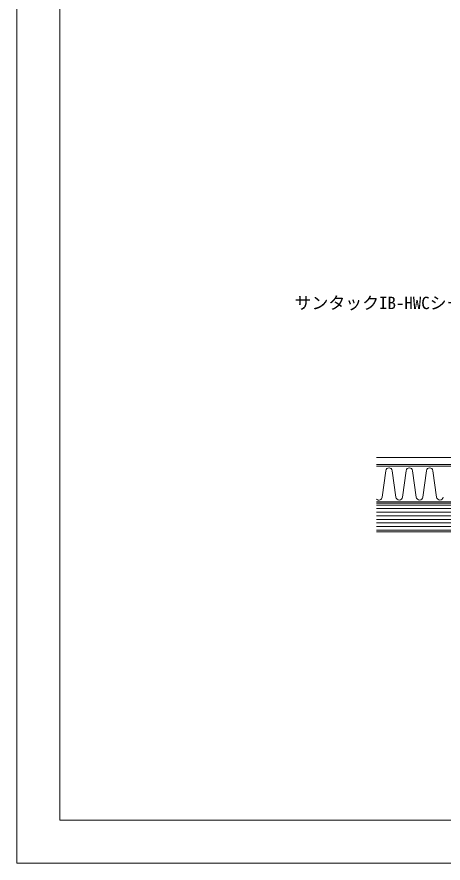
# Model space of a CAD drawing. Units: millimetres, scale not verified. Extents: x -630 to 630, y -446 to 446.
# Drawn here: x -630 to -332, y -446 to 146 of the extents above; entities that cross this region are included whole.
import ezdxf
from ezdxf.enums import TextEntityAlignment as Align

# ---------------------------------------------------------------- set-up
doc = ezdxf.new("R2010")
doc.units = ezdxf.units.MM
doc.header["$LTSCALE"] = 2
for name, color, linetype, lineweight in [('0-0_輪郭線', 2, 'Continuous', 9), ('0-1_図面枠', 7, 'Continuous', 9), ('0-2_文字', 5, 'Continuous', 9), ('0-6_躯体', 7, 'Continuous', 9), ('0-7_IBｼｰﾄ', 7, 'Continuous', 9), ('0-B_野地板', 2, 'Continuous', 9), ('0-F_断熱材', 4, 'Continuous', 9)]:
    doc.layers.add(name, color=color, linetype=linetype, lineweight=lineweight)
doc.styles.add('ＭＳ ゴシック', font='')
doc.styles.get('ＭＳ ゴシック').set_extended_font_data('MS Gothic')

msp = doc.modelspace()

# ---------------------------------------------------------------- linework, layer by layer
at = {"layer": '0-0_輪郭線'}
msp.add_lwpolyline([(600, 415.5), (-600, 415.5), (-600, -415.5), (600, -415.5)], close=True, dxfattribs=at)
at = {"layer": '0-1_図面枠'}
msp.add_lwpolyline([(630, -445.5), (630, 445.5), (-630, 445.5), (-630, -445.5)], close=True, dxfattribs=at)
at = {"layer": '0-6_躯体'}
for p, q in [((41.524, -194.093), (-378.476, -194.093)), ((41.524, -214.093), (-378.476, -214.093))]:
    msp.add_line(p, q, dxfattribs=at)
at = {"layer": '0-7_IBｼｰﾄ'}
for p, q in [((-67.573, -162.093), (-378.476, -162.093)), ((-66.233, -167.093), (-378.476, -167.093))]:
    msp.add_line(p, q, dxfattribs=at)
at = {"layer": '0-B_野地板'}
for p, q in [((41.524, -195.343), (-378.476, -195.343)), ((41.524, -197.843), (-378.476, -197.843)), ((41.524, -200.343), (-378.476, -200.343)), ((41.524, -202.843), (-378.476, -202.843)), ((41.524, -205.343), (-378.476, -205.343)), ((41.524, -207.843), (-378.476, -207.843)), ((41.524, -210.343), (-378.476, -210.343)), ((41.524, -212.843), (-378.476, -212.843))]:
    msp.add_line(p, q, dxfattribs=at)
at = {"layer": '0-F_断熱材', "color": 7}
for p, q in [((20.524, -168.093), (-378.476, -168.093)), ((20.524, -193.093), (-378.476, -193.093))]:
    msp.add_line(p, q, dxfattribs=at)
at = {"layer": '0-F_断熱材'}
for p, q in [((-372.062, -171.359), (-374.662, -189.828)), ((-367.555, -171.359), (-364.954, -189.828)), ((-357.847, -171.359), (-360.448, -189.828)), ((-353.34, -171.359), (-350.74, -189.828)), ((-343.632, -171.359), (-346.233, -189.828)), ((-339.125, -171.359), (-336.525, -189.828))]:
    msp.add_line(p, q, dxfattribs=at)
for centre, start, end in [((-369.808, -171.57), 5.35135, 174.64865), ((-355.594, -171.57), 5.35135, 174.64865), ((-341.379, -171.57), 5.35135, 174.64865), ((-376.916, -189.617), 226.42964, 354.64865), ((-362.701, -189.617), 185.35135, 354.64865), ((-348.486, -189.617), 185.35135, 354.64865), ((-334.272, -189.617), 185.35135, 354.64865)]:
    msp.add_arc(centre, 2.263, start, end, dxfattribs=at)

# ---------------------------------------------------------------- texts
at = {"layer": '0-2_文字', "color": 7, "style": 'ＭＳ ゴシック'}
msp.add_text('サンタックIB-HWCシート t=1.5㎜', height=8.666, dxfattribs=at).set_placement((-435.879, -61.056), align=Align.BOTTOM_LEFT)

doc.saveas('drawing.dxf')
